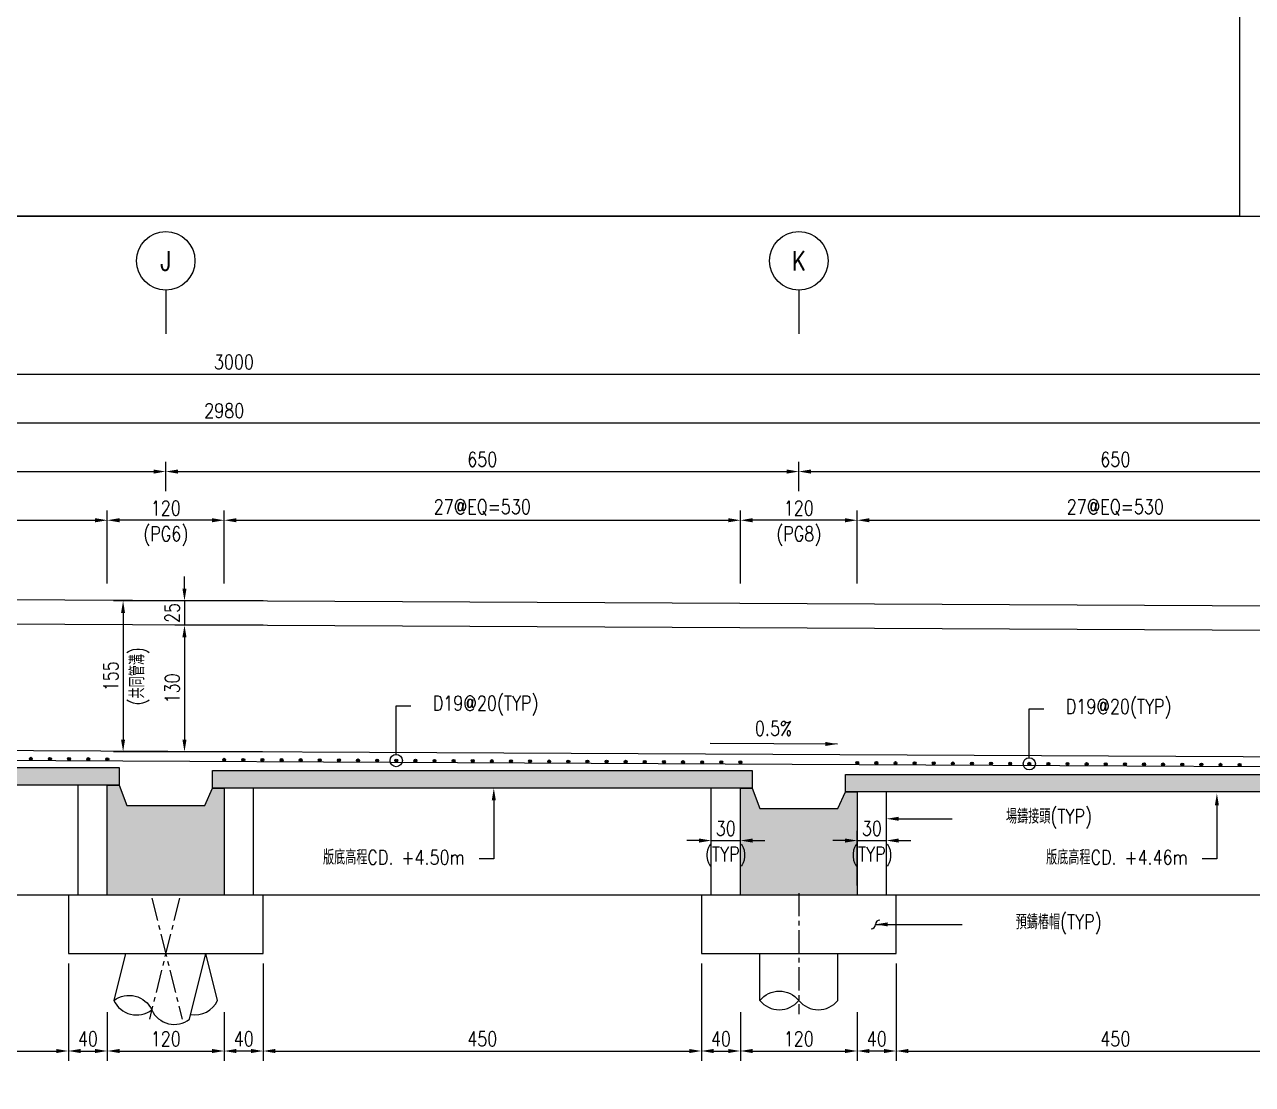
# Model space of a CAD drawing. Extents: x -791 to 13121, y -31587 to 2944.
# Drawn here: x 1700 to 2961, y -9179 to -8091 of the extents above; entities that cross this region are included whole.
import ezdxf
from ezdxf import colors
from ezdxf.entities.mleader import LeaderData, LeaderLine
from ezdxf.enums import TextEntityAlignment as Align
from ezdxf.math import Vec2, Vec3

# ---------------------------------------------------------------- set-up
doc = ezdxf.new("R2010")
doc.units = 0
doc.header["$LTSCALE"] = 0.05
doc.linetypes.add('CENTER', pattern=[50.8, 31.75, -6.35, 6.35, -6.35])
doc.layers.get('0').update_dxf_attribs({"linetype": 'CONTINUOUS'})
doc.layers.get('Defpoints').update_dxf_attribs({"linetype": 'CONTINUOUS'})
for name, color, linetype in [('HB_0', 7, 'CONTINUOUS'), ('HB_DIM', 1, 'CONTINUOUS'), ('HB_ReBar', 3, 'CONTINUOUS'), ('HB_SYMBOLS', 7, 'CONTINUOUS'), ('HB_TXT_CTEXT', 2, 'CONTINUOUS'), ('底圖', 7, 'CONTINUOUS'), ('預鑄梁', 4, 'CONTINUOUS'), ('預鑄版_HATCH', 253, 'CONTINUOUS')]:
    doc.layers.add(name, color=color, linetype=linetype)
doc.styles.get("Standard").update_dxf_attribs({"font": 'ROMANS.shx', "width": 0.8, "bigfont": 'lchinap.shx'})
doc.dimstyles.new('50cm', dxfattribs={"dimscale": 5, "dimtxt": 3, "dimasz": 2.5, "dimexe": 2, "dimexo": 2, "dimgap": 1, "dimtad": 1, "dimdsep": 46, "dimtxsty": 'Standard', "dimcen": 0, "dimclrt": 2, "dimadec": 0, "dimazin": 0, "dimtfac": 1, "dimtix": 1, "dimtmove": 2, "dimatfit": 3, "dimfxl": 0, "dimtolj": 1, "dimtzin": 0, "dimarcsym": 0})

# ---------------------------------------------------------------- blocks, each defined once
blk = doc.blocks.new('預鑄樁帽2x2')
at = {"layer": 'HB_0'}
blk.add_lwpolyline([(-100, 0), (100, 0), (100, 60), (-100, 60)], close=True, dxfattribs=at)
blk = doc.blocks.new('*D100')
at = {"layer": 'Defpoints', "color": 0}
for p in [(3395, -8499.7), (3395, -8627.2), (415, -8674.7)]:
    blk.add_point(p, dxfattribs=at)
at = {"layer": 'HB_DIM', "color": 0, "lineweight": -2}
for p, q in [((415, -8664.7), (415, -8489.7)), ((3395, -8617.2), (3395, -8489.7)), ((427.5, -8499.7), (3382.5, -8499.7))]:
    blk.add_line(p, q, dxfattribs=at)
at = {"layer": 'HB_DIM', "color": 0}
for points in [[(427.5, -8497.6), (427.5, -8501.8), (415, -8499.7)], [(3382.5, -8497.6), (3382.5, -8501.8), (3395, -8499.7)]]:
    blk.add_solid(points, dxfattribs=at)
at = {"layer": 'HB_DIM', "color": 2, "insert": (1905, -8487.2), "char_height": 15, "attachment_point": 5}
blk.add_mtext('\\A1;2980', dxfattribs=at)
blk = doc.blocks.new('*D103')
at = {"layer": 'Defpoints', "color": 0}
for p in [(1845, -8549.7), (1195, -8579.7), (1845, -8579.7)]:
    blk.add_point(p, dxfattribs=at)
at = {"layer": 'HB_DIM', "color": 0, "lineweight": -2}
for p, q in [((1195, -8569.7), (1195, -8539.7)), ((1845, -8569.7), (1845, -8539.7)), ((1207.5, -8549.7), (1832.5, -8549.7))]:
    blk.add_line(p, q, dxfattribs=at)
at = {"layer": 'HB_DIM', "color": 0}
for points in [[(1207.5, -8547.6), (1207.5, -8551.8), (1195, -8549.7)], [(1832.5, -8547.6), (1832.5, -8551.8), (1845, -8549.7)]]:
    blk.add_solid(points, dxfattribs=at)
at = {"layer": 'HB_DIM', "color": 2, "insert": (1520, -8537.2), "char_height": 15, "attachment_point": 5}
blk.add_mtext('\\A1;650', dxfattribs=at)
blk = doc.blocks.new('*D104')
at = {"layer": 'Defpoints', "color": 0}
for p in [(2495, -8549.7), (1845, -8579.7), (2495, -8579.7)]:
    blk.add_point(p, dxfattribs=at)
at = {"layer": 'HB_DIM', "color": 0, "lineweight": -2}
for p, q in [((1845, -8569.7), (1845, -8539.7)), ((2495, -8569.7), (2495, -8539.7)), ((1857.5, -8549.7), (2482.5, -8549.7))]:
    blk.add_line(p, q, dxfattribs=at)
at = {"layer": 'HB_DIM', "color": 0}
for points in [[(1857.5, -8547.6), (1857.5, -8551.8), (1845, -8549.7)], [(2482.5, -8547.6), (2482.5, -8551.8), (2495, -8549.7)]]:
    blk.add_solid(points, dxfattribs=at)
at = {"layer": 'HB_DIM', "color": 2, "insert": (2170, -8537.2), "char_height": 15, "attachment_point": 5}
blk.add_mtext('\\A1;650', dxfattribs=at)
blk = doc.blocks.new('*D105')
at = {"layer": 'Defpoints', "color": 0}
for p in [(3145, -8549.7), (2495, -8579.7), (3145, -8579.7)]:
    blk.add_point(p, dxfattribs=at)
at = {"layer": 'HB_DIM', "color": 0, "lineweight": -2}
for p, q in [((2495, -8569.7), (2495, -8539.7)), ((3145, -8569.7), (3145, -8539.7)), ((2507.5, -8549.7), (3132.5, -8549.7))]:
    blk.add_line(p, q, dxfattribs=at)
at = {"layer": 'HB_DIM', "color": 0}
for points in [[(2507.5, -8547.6), (2507.5, -8551.8), (2495, -8549.7)], [(3132.5, -8547.6), (3132.5, -8551.8), (3145, -8549.7)]]:
    blk.add_solid(points, dxfattribs=at)
at = {"layer": 'HB_DIM', "color": 2, "insert": (2820, -8537.2), "char_height": 15, "attachment_point": 5}
blk.add_mtext('\\A1;650', dxfattribs=at)
blk = doc.blocks.new('*D108')
at = {"layer": 'Defpoints', "color": 0}
for p in [(3415, -8449.7), (3415, -8627.4), (415, -8674.7)]:
    blk.add_point(p, dxfattribs=at)
at = {"layer": 'HB_DIM', "color": 0, "lineweight": -2}
for p, q in [((415, -8664.7), (415, -8439.7)), ((3415, -8617.4), (3415, -8439.7)), ((427.5, -8449.7), (3402.5, -8449.7))]:
    blk.add_line(p, q, dxfattribs=at)
at = {"layer": 'HB_DIM', "color": 0}
for points in [[(427.5, -8447.6), (427.5, -8451.8), (415, -8449.7)], [(3402.5, -8447.6), (3402.5, -8451.8), (3415, -8449.7)]]:
    blk.add_solid(points, dxfattribs=at)
at = {"layer": 'HB_DIM', "color": 2, "insert": (1915, -8437.2), "char_height": 15, "attachment_point": 5}
blk.add_mtext('\\A1;3000', dxfattribs=at)
blk = doc.blocks.new('*D112')
at = {"layer": 'Defpoints', "color": 0}
for p in [(1785, -8599.7), (1255, -8674.7), (1785, -8674.7)]:
    blk.add_point(p, dxfattribs=at)
at = {"layer": 'HB_DIM', "color": 0, "lineweight": -2}
for p, q in [((1255, -8664.7), (1255, -8589.7)), ((1785, -8664.7), (1785, -8589.7)), ((1267.5, -8599.7), (1772.5, -8599.7))]:
    blk.add_line(p, q, dxfattribs=at)
at = {"layer": 'HB_DIM', "color": 0}
for points in [[(1267.5, -8597.6), (1267.5, -8601.8), (1255, -8599.7)], [(1772.5, -8597.6), (1772.5, -8601.8), (1785, -8599.7)]]:
    blk.add_solid(points, dxfattribs=at)
at = {"layer": 'HB_DIM', "color": 2, "insert": (1520, -8586.5), "char_height": 15, "attachment_point": 5}
blk.add_mtext('\\A1;27@EQ=530', dxfattribs=at)
blk = doc.blocks.new('*D113')
at = {"layer": 'Defpoints', "color": 0}
for p in [(2435, -8599.7), (1905, -8674.7), (2435, -8674.7)]:
    blk.add_point(p, dxfattribs=at)
at = {"layer": 'HB_DIM', "color": 0, "lineweight": -2}
for p, q in [((1905, -8664.7), (1905, -8589.7)), ((2435, -8664.7), (2435, -8589.7)), ((1917.5, -8599.7), (2422.5, -8599.7))]:
    blk.add_line(p, q, dxfattribs=at)
at = {"layer": 'HB_DIM', "color": 0}
for points in [[(1917.5, -8597.6), (1917.5, -8601.8), (1905, -8599.7)], [(2422.5, -8597.6), (2422.5, -8601.8), (2435, -8599.7)]]:
    blk.add_solid(points, dxfattribs=at)
at = {"layer": 'HB_DIM', "color": 2, "insert": (2170, -8586.5), "char_height": 15, "attachment_point": 5}
blk.add_mtext('\\A1;27@EQ=530', dxfattribs=at)
blk = doc.blocks.new('*D114')
at = {"layer": 'Defpoints', "color": 0}
for p in [(3085, -8599.7), (2555, -8674.7), (3085, -8674.7)]:
    blk.add_point(p, dxfattribs=at)
at = {"layer": 'HB_DIM', "color": 0, "lineweight": -2}
for p, q in [((2555, -8664.7), (2555, -8589.7)), ((3085, -8664.7), (3085, -8589.7)), ((2567.5, -8599.7), (3072.5, -8599.7))]:
    blk.add_line(p, q, dxfattribs=at)
at = {"layer": 'HB_DIM', "color": 0}
for points in [[(2567.5, -8597.6), (2567.5, -8601.8), (2555, -8599.7)], [(3072.5, -8597.6), (3072.5, -8601.8), (3085, -8599.7)]]:
    blk.add_solid(points, dxfattribs=at)
at = {"layer": 'HB_DIM', "color": 2, "insert": (2820, -8586.5), "char_height": 15, "attachment_point": 5}
blk.add_mtext('\\A1;27@EQ=530', dxfattribs=at)
blk = doc.blocks.new('_DotBlank')
at = {"color": 0, "linetype": 'ByBlock', "lineweight": -2}
blk.add_line((-0.5, 0), (-1, 0), dxfattribs=at)
blk.add_circle((0, 0), 0.5, dxfattribs=at)
blk = doc.blocks.new('ReBarPoint')
at = {"layer": 'HB_0'}
h = blk.add_hatch(color=0, dxfattribs=at)
h.dxf.hatch_style = 1
edge = h.paths.add_edge_path()
edge.add_arc((0, 0), 1.5, 0, 360)
at = {"layer": 'HB_ReBar', "color": 0}
blk.add_circle((0, 0), 1.5, dxfattribs=at)
blk = doc.blocks.new('gr_t')
at = {"layer": 'HB_SYMBOLS', "color": 4, "linetype": 'Continuous'}
blk.add_line((0, -6), (0, -15), dxfattribs=at)
blk.add_circle((0, 0), 6, dxfattribs=at)
at = {"layer": 'HB_SYMBOLS', "color": 4, "linetype": 'Continuous', "width": 0.8}
blk.add_attdef('A', text='', height=4.5, dxfattribs=at).set_placement((0, 0), align=Align.MIDDLE)
blk = doc.blocks.new('PG67')
at = {"layer": 'HB_0'}
h = blk.add_hatch(color=253, dxfattribs=at)
h.dxf.hatch_style = 1
h.paths.add_polyline_path([(0, 0), (0, 113), (12, 113), (20, 92), (100, 92), (108, 110), (120, 110), (120, 0)])
at = {"layer": '預鑄梁'}
blk.add_lwpolyline([(0, 0), (0, 113), (12, 113), (20, 92), (100, 92), (108, 110), (120, 110), (120, 0), (0, 0)], dxfattribs=at)
blk = doc.blocks.new('PG89')
at = {"layer": 'HB_0'}
h = blk.add_hatch(color=253, dxfattribs=at)
h.dxf.hatch_style = 1
h.paths.add_polyline_path([(0, 0), (0, 110), (12, 110), (20, 89), (100, 89), (108, 106), (120, 106), (120, 0)])
at = {"layer": '預鑄梁'}
blk.add_lwpolyline([(0, 0), (0, 110), (12, 110), (20, 89), (100, 89), (108, 106), (120, 106), (120, 0), (0, 0)], dxfattribs=at)
blk = doc.blocks.new('*D117')
at = {"layer": 'Defpoints', "color": 0}
for p in [(2435, -8928.6), (2405, -8984.7), (2435, -8984.7)]:
    blk.add_point(p, dxfattribs=at)
at = {"layer": 'HB_DIM', "color": 0, "lineweight": -2}
for p, q in [((2405, -8974.7), (2405, -8918.6)), ((2435, -8974.7), (2435, -8918.6)), ((2392.5, -8928.6), (2380, -8928.6)), ((2405, -8928.6), (2435, -8928.6)), ((2447.5, -8928.6), (2460, -8928.6))]:
    blk.add_line(p, q, dxfattribs=at)
at = {"layer": 'HB_DIM', "color": 0}
for points in [[(2392.5, -8926.5), (2392.5, -8930.7), (2405, -8928.6)], [(2447.5, -8926.5), (2447.5, -8930.7), (2435, -8928.6)]]:
    blk.add_solid(points, dxfattribs=at)
at = {"layer": 'HB_DIM', "color": 2, "char_height": 15, "attachment_point": 5}
for s, insert in [('\\A1;30', (2420, -8916.1)), ('\\A1;(TYP)', (2420, -8945))]:
    blk.add_mtext(s, dxfattribs=dict(at, insert=insert))
blk = doc.blocks.new('*D118')
at = {"layer": 'Defpoints', "color": 0}
for p in [(2585, -8928.6), (2555, -8984.7), (2585, -8984.7)]:
    blk.add_point(p, dxfattribs=at)
at = {"layer": 'HB_DIM', "color": 0, "lineweight": -2}
for p, q in [((2555, -8974.7), (2555, -8918.6)), ((2585, -8974.7), (2585, -8918.6)), ((2542.5, -8928.6), (2530, -8928.6)), ((2555, -8928.6), (2585, -8928.6)), ((2597.5, -8928.6), (2610, -8928.6))]:
    blk.add_line(p, q, dxfattribs=at)
at = {"layer": 'HB_DIM', "color": 0}
for points in [[(2542.5, -8926.5), (2542.5, -8930.7), (2555, -8928.6)], [(2597.5, -8926.5), (2597.5, -8930.7), (2585, -8928.6)]]:
    blk.add_solid(points, dxfattribs=at)
at = {"layer": 'HB_DIM', "color": 2, "char_height": 15, "attachment_point": 5}
for s, insert in [('\\A1;30', (2570, -8916.1)), ('\\A1;(TYP)', (2570, -8945))]:
    blk.add_mtext(s, dxfattribs=dict(at, insert=insert))
blk = doc.blocks.new('*D120')
at = {"layer": 'Defpoints', "color": 0}
for p in [(1955, -8682.4), (1864.2, -8707.4), (1955, -8707.4)]:
    blk.add_point(p, dxfattribs=at)
at = {"layer": 'HB_DIM', "color": 0, "lineweight": -2}
for p, q in [((1864.2, -8669.9), (1864.2, -8657.4)), ((1945, -8682.4), (1854.2, -8682.4)), ((1864.2, -8682.4), (1864.2, -8707.4)), ((1945, -8707.4), (1854.2, -8707.4)), ((1864.2, -8719.9), (1864.2, -8732.4))]:
    blk.add_line(p, q, dxfattribs=at)
at = {"layer": 'HB_DIM', "color": 0}
for points in [[(1862.1, -8669.9), (1866.3, -8669.9), (1864.2, -8682.4)], [(1862.1, -8719.9), (1866.3, -8719.9), (1864.2, -8707.4)]]:
    blk.add_solid(points, dxfattribs=at)
at = {"layer": 'HB_DIM', "color": 2, "insert": (1851.7, -8694.9), "char_height": 15, "attachment_point": 5, "rotation": 90}
blk.add_mtext('\\A1;25', dxfattribs=at)
blk = doc.blocks.new('*D121')
at = {"layer": 'Defpoints', "color": 0}
for p in [(1955, -8707.4), (1864.2, -8837.4), (1954.3, -8837.4)]:
    blk.add_point(p, dxfattribs=at)
at = {"layer": 'HB_DIM', "color": 0, "lineweight": -2}
for p, q in [((1945, -8707.4), (1854.2, -8707.4)), ((1864.2, -8719.9), (1864.2, -8824.9)), ((1944.3, -8837.4), (1854.2, -8837.4))]:
    blk.add_line(p, q, dxfattribs=at)
at = {"layer": 'HB_DIM', "color": 0}
for points in [[(1862.1, -8719.9), (1866.3, -8719.9), (1864.2, -8707.4)], [(1862.1, -8824.9), (1866.3, -8824.9), (1864.2, -8837.4)]]:
    blk.add_solid(points, dxfattribs=at)
at = {"layer": 'HB_DIM', "color": 2, "insert": (1851.7, -8772.4), "char_height": 15, "attachment_point": 5, "rotation": 90}
blk.add_mtext('\\A1;130', dxfattribs=at)
blk = doc.blocks.new('*D123')
at = {"layer": 'Defpoints', "color": 0}
for p in [(1955, -8682.4), (1801.2, -8837.4), (1954.3, -8837.4)]:
    blk.add_point(p, dxfattribs=at)
at = {"layer": 'HB_DIM', "color": 0, "lineweight": -2}
for p, q in [((1945, -8682.4), (1791.2, -8682.4)), ((1801.2, -8694.9), (1801.2, -8824.9)), ((1944.3, -8837.4), (1791.2, -8837.4))]:
    blk.add_line(p, q, dxfattribs=at)
at = {"layer": 'HB_DIM', "color": 0}
for points in [[(1799.1, -8694.9), (1803.2, -8694.9), (1801.2, -8682.4)], [(1799.1, -8824.9), (1803.2, -8824.9), (1801.2, -8837.4)]]:
    blk.add_solid(points, dxfattribs=at)
at = {"layer": 'HB_DIM', "color": 2, "char_height": 15, "attachment_point": 5, "rotation": 90}
for s, insert in [('\\A1;(共同管溝)', (1818, -8759.9)), ('\\A1;155', (1788.7, -8759.9))]:
    blk.add_mtext(s, dxfattribs=dict(at, insert=insert))
blk = doc.blocks.new('80cm直樁')
at = {"layer": 'HB_0', "linetype": 'Continuous'}
for p, q in [((-40, -48.1), (-40, 0)), ((40, -48.1), (40, 0))]:
    blk.add_line(p, q, dxfattribs=at)
for points in [[(-40, -48.1, -0.48), (0, -48.1, 0.48), (40, -48.1, 0.48)], [(-40, -48.1, 0.48), (0, -48.1, 0.48)]]:
    blk.add_lwpolyline(points, format="xyb", dxfattribs=at)
at = {"layer": 'HB_DIM', "color": 1, "linetype": 'CENTER', "ltscale": 15}
blk.add_line((0, 62.2), (0, -62.2), dxfattribs=at)
blk = doc.blocks.new('80cm斜樁側面')
at = {"layer": 'HB_0', "linetype": 'Continuous'}
for points in [[(-41.2, 0), (-53.2, -48.1)], [(24.4, -67.5), (41.2, 0)]]:
    blk.add_lwpolyline(points, dxfattribs=at)
at = {"layer": 'HB_0'}
blk.add_lwpolyline([(53.2, -48.1), (41.2, 0)], dxfattribs=at)
at = {"layer": 'HB_0', "linetype": 'Continuous'}
for points in [[(-53.2, -48.1, -0.48), (-14.4, -57.8, 0.48), (24.4, -67.5, 0.48)], [(-53.2, -48.1, 0.48), (-14.4, -57.8, 0.48)], [(25.6, -62.6, 0.340232), (53.2, -48.1)]]:
    blk.add_lwpolyline(points, format="xyb", dxfattribs=at)
at = {"layer": 'HB_DIM', "color": 1, "linetype": 'CENTER', "ltscale": 15}
for p, q in [((14.2, 57), (-16.8, -67.3)), ((-14.2, 57), (16.8, -67.3))]:
    blk.add_line(p, q, dxfattribs=at)
blk = doc.blocks.new('*D818')
at = {"layer": 'Defpoints', "color": 0}
for p in [(1785, -8599.7), (1785, -8674.7), (1905, -8674.7)]:
    blk.add_point(p, dxfattribs=at)
at = {"layer": 'HB_DIM', "color": 0, "lineweight": -2}
for p, q in [((1785, -8664.7), (1785, -8589.7)), ((1905, -8664.7), (1905, -8589.7)), ((1892.5, -8599.7), (1797.5, -8599.7))]:
    blk.add_line(p, q, dxfattribs=at)
at = {"layer": 'HB_DIM', "color": 0}
for points in [[(1797.5, -8597.6), (1797.5, -8601.8), (1785, -8599.7)], [(1892.5, -8597.6), (1892.5, -8601.8), (1905, -8599.7)]]:
    blk.add_solid(points, dxfattribs=at)
at = {"layer": 'HB_DIM', "color": 2, "char_height": 15, "attachment_point": 5}
for s, insert in [('\\A1;120', (1845, -8587.2)), ('\\A1;(PG6)', (1845, -8616.1))]:
    blk.add_mtext(s, dxfattribs=dict(at, insert=insert))
blk = doc.blocks.new('*D819')
at = {"layer": 'Defpoints', "color": 0}
for p in [(2435, -8599.7), (2435, -8674.7), (2555, -8674.7)]:
    blk.add_point(p, dxfattribs=at)
at = {"layer": 'HB_DIM', "color": 0, "lineweight": -2}
for p, q in [((2435, -8664.7), (2435, -8589.7)), ((2555, -8664.7), (2555, -8589.7)), ((2542.5, -8599.7), (2447.5, -8599.7))]:
    blk.add_line(p, q, dxfattribs=at)
at = {"layer": 'HB_DIM', "color": 0}
for points in [[(2447.5, -8597.6), (2447.5, -8601.8), (2435, -8599.7)], [(2542.5, -8597.6), (2542.5, -8601.8), (2555, -8599.7)]]:
    blk.add_solid(points, dxfattribs=at)
at = {"layer": 'HB_DIM', "color": 2, "char_height": 15, "attachment_point": 5}
for s, insert in [('\\A1;120', (2495, -8587.2)), ('\\A1;(PG8)', (2495, -8616.1))]:
    blk.add_mtext(s, dxfattribs=dict(at, insert=insert))
blk = doc.blocks.new('*D886')
at = {"layer": 'Defpoints', "color": 0}
for p in [(1295, -9044.7), (1745, -9044.7), (1745, -9144.7)]:
    blk.add_point(p, dxfattribs=at)
at = {"layer": 'HB_DIM', "color": 0, "lineweight": -2}
for p, q in [((1295, -9054.7), (1295, -9154.7)), ((1745, -9054.7), (1745, -9154.7)), ((1307.5, -9144.7), (1732.5, -9144.7))]:
    blk.add_line(p, q, dxfattribs=at)
at = {"layer": 'HB_DIM', "color": 0}
for points in [[(1307.5, -9142.6), (1307.5, -9146.8), (1295, -9144.7)], [(1732.5, -9142.6), (1732.5, -9146.8), (1745, -9144.7)]]:
    blk.add_solid(points, dxfattribs=at)
at = {"layer": 'HB_DIM', "color": 2, "insert": (1520, -9132.2), "char_height": 15, "attachment_point": 5}
blk.add_mtext('\\A1;450', dxfattribs=at)
blk = doc.blocks.new('*D887')
at = {"layer": 'Defpoints', "color": 0}
for p in [(2435, -9094.7), (2555, -9094.7), (2555, -9144.7)]:
    blk.add_point(p, dxfattribs=at)
at = {"layer": 'HB_DIM', "color": 0, "lineweight": -2}
for p, q in [((2435, -9104.7), (2435, -9154.7)), ((2555, -9104.7), (2555, -9154.7)), ((2447.5, -9144.7), (2542.5, -9144.7))]:
    blk.add_line(p, q, dxfattribs=at)
at = {"layer": 'HB_DIM', "color": 0}
for points in [[(2447.5, -9142.6), (2447.5, -9146.8), (2435, -9144.7)], [(2542.5, -9142.6), (2542.5, -9146.8), (2555, -9144.7)]]:
    blk.add_solid(points, dxfattribs=at)
at = {"layer": 'HB_DIM', "color": 2, "insert": (2495, -9132.2), "char_height": 15, "attachment_point": 5}
blk.add_mtext('\\A1;120', dxfattribs=at)
blk = doc.blocks.new('*D889')
at = {"layer": 'Defpoints', "color": 0}
for p in [(1945, -9044.7), (2395, -9044.7), (2395, -9144.7)]:
    blk.add_point(p, dxfattribs=at)
at = {"layer": 'HB_DIM', "color": 0, "lineweight": -2}
for p, q in [((1945, -9054.7), (1945, -9154.7)), ((2395, -9054.7), (2395, -9154.7)), ((1957.5, -9144.7), (2382.5, -9144.7))]:
    blk.add_line(p, q, dxfattribs=at)
at = {"layer": 'HB_DIM', "color": 0}
for points in [[(1957.5, -9142.6), (1957.5, -9146.8), (1945, -9144.7)], [(2382.5, -9142.6), (2382.5, -9146.8), (2395, -9144.7)]]:
    blk.add_solid(points, dxfattribs=at)
at = {"layer": 'HB_DIM', "color": 2, "insert": (2170, -9132.2), "char_height": 15, "attachment_point": 5}
blk.add_mtext('\\A1;450', dxfattribs=at)
blk = doc.blocks.new('*D890')
at = {"layer": 'Defpoints', "color": 0}
for p in [(2595, -9044.7), (2555, -9094.7), (2555, -9144.7)]:
    blk.add_point(p, dxfattribs=at)
at = {"layer": 'HB_DIM', "color": 0, "lineweight": -2}
for p, q in [((2595, -9054.7), (2595, -9154.7)), ((2555, -9104.7), (2555, -9154.7)), ((2582.5, -9144.7), (2567.5, -9144.7))]:
    blk.add_line(p, q, dxfattribs=at)
at = {"layer": 'HB_DIM', "color": 0}
for points in [[(2567.5, -9142.6), (2567.5, -9146.8), (2555, -9144.7)], [(2582.5, -9142.6), (2582.5, -9146.8), (2595, -9144.7)]]:
    blk.add_solid(points, dxfattribs=at)
at = {"layer": 'HB_DIM', "color": 2, "insert": (2575, -9132.2), "char_height": 15, "attachment_point": 5}
blk.add_mtext('\\A1;40', dxfattribs=at)
blk = doc.blocks.new('*D893')
at = {"layer": 'Defpoints', "color": 0}
for p in [(2595, -9044.7), (3045, -9044.7), (3045, -9144.7)]:
    blk.add_point(p, dxfattribs=at)
at = {"layer": 'HB_DIM', "color": 0, "lineweight": -2}
for p, q in [((2595, -9054.7), (2595, -9154.7)), ((3045, -9054.7), (3045, -9154.7)), ((2607.5, -9144.7), (3032.5, -9144.7))]:
    blk.add_line(p, q, dxfattribs=at)
at = {"layer": 'HB_DIM', "color": 0}
for points in [[(2607.5, -9142.6), (2607.5, -9146.8), (2595, -9144.7)], [(3032.5, -9142.6), (3032.5, -9146.8), (3045, -9144.7)]]:
    blk.add_solid(points, dxfattribs=at)
at = {"layer": 'HB_DIM', "color": 2, "insert": (2820, -9132.2), "char_height": 15, "attachment_point": 5}
blk.add_mtext('\\A1;450', dxfattribs=at)
blk = doc.blocks.new('*D898')
at = {"layer": 'Defpoints', "color": 0}
for p in [(2395, -9044.7), (2435, -9094.7), (2435, -9144.7)]:
    blk.add_point(p, dxfattribs=at)
at = {"layer": 'HB_DIM', "color": 0, "lineweight": -2}
for p, q in [((2395, -9054.7), (2395, -9154.7)), ((2435, -9104.7), (2435, -9154.7)), ((2407.5, -9144.7), (2422.5, -9144.7))]:
    blk.add_line(p, q, dxfattribs=at)
at = {"layer": 'HB_DIM', "color": 0}
for points in [[(2407.5, -9142.6), (2407.5, -9146.8), (2395, -9144.7)], [(2422.5, -9142.6), (2422.5, -9146.8), (2435, -9144.7)]]:
    blk.add_solid(points, dxfattribs=at)
at = {"layer": 'HB_DIM', "color": 2, "insert": (2415, -9132.2), "char_height": 15, "attachment_point": 5}
blk.add_mtext('\\A1;40', dxfattribs=at)
blk = doc.blocks.new('*D899')
at = {"layer": 'Defpoints', "color": 0}
for p in [(1785, -9094.7), (1905, -9094.7), (1905, -9144.7)]:
    blk.add_point(p, dxfattribs=at)
at = {"layer": 'HB_DIM', "color": 0, "lineweight": -2}
for p, q in [((1785, -9104.7), (1785, -9154.7)), ((1905, -9104.7), (1905, -9154.7)), ((1797.5, -9144.7), (1892.5, -9144.7))]:
    blk.add_line(p, q, dxfattribs=at)
at = {"layer": 'HB_DIM', "color": 0}
for points in [[(1797.5, -9142.6), (1797.5, -9146.8), (1785, -9144.7)], [(1892.5, -9142.6), (1892.5, -9146.8), (1905, -9144.7)]]:
    blk.add_solid(points, dxfattribs=at)
at = {"layer": 'HB_DIM', "color": 2, "insert": (1845, -9132.2), "char_height": 15, "attachment_point": 5}
blk.add_mtext('\\A1;120', dxfattribs=at)
blk = doc.blocks.new('*D900')
at = {"layer": 'Defpoints', "color": 0}
for p in [(1945, -9044.7), (1905, -9094.7), (1905, -9144.7)]:
    blk.add_point(p, dxfattribs=at)
at = {"layer": 'HB_DIM', "color": 0, "lineweight": -2}
for p, q in [((1945, -9054.7), (1945, -9154.7)), ((1905, -9104.7), (1905, -9154.7)), ((1932.5, -9144.7), (1917.5, -9144.7))]:
    blk.add_line(p, q, dxfattribs=at)
at = {"layer": 'HB_DIM', "color": 0}
for points in [[(1917.5, -9142.6), (1917.5, -9146.8), (1905, -9144.7)], [(1932.5, -9142.6), (1932.5, -9146.8), (1945, -9144.7)]]:
    blk.add_solid(points, dxfattribs=at)
at = {"layer": 'HB_DIM', "color": 2, "insert": (1925, -9132.2), "char_height": 15, "attachment_point": 5}
blk.add_mtext('\\A1;40', dxfattribs=at)
blk = doc.blocks.new('*D901')
at = {"layer": 'Defpoints', "color": 0}
for p in [(1745, -9044.7), (1785, -9094.7), (1785, -9144.7)]:
    blk.add_point(p, dxfattribs=at)
at = {"layer": 'HB_DIM', "color": 0, "lineweight": -2}
for p, q in [((1745, -9054.7), (1745, -9154.7)), ((1785, -9104.7), (1785, -9154.7)), ((1757.5, -9144.7), (1772.5, -9144.7))]:
    blk.add_line(p, q, dxfattribs=at)
at = {"layer": 'HB_DIM', "color": 0}
for points in [[(1757.5, -9142.6), (1757.5, -9146.8), (1745, -9144.7)], [(1772.5, -9142.6), (1772.5, -9146.8), (1785, -9144.7)]]:
    blk.add_solid(points, dxfattribs=at)
at = {"layer": 'HB_DIM', "color": 2, "insert": (1765, -9132.2), "char_height": 15, "attachment_point": 5}
blk.add_mtext('\\A1;40', dxfattribs=at)

msp = doc.modelspace()

# ---------------------------------------------------------------- hatches: boundary and pattern name
at = {"layer": '預鑄版_HATCH', "linetype": 'Continuous'}
h = msp.add_hatch(color=256, dxfattribs=at)
h.dxf.hatch_style = 2
h.paths.add_polyline_path([(1243, -8853.669), (1797, -8853.669), (1797, -8871.669), (1243, -8871.669)])
h = msp.add_hatch(color=256, dxfattribs=at)
h.dxf.hatch_style = 2
h.paths.add_polyline_path([(1893, -8856.669), (2447, -8856.669), (2447, -8874.669), (1893, -8874.669)])
h = msp.add_hatch(color=256, dxfattribs=at)
h.dxf.hatch_style = 2
h.paths.add_polyline_path([(2543, -8860.669), (3097, -8860.669), (3097, -8878.669), (2543, -8878.669)])

# ---------------------------------------------------------------- linework, layer by layer
at = {"layer": 'Defpoints', "color": 217}
for points in [[(3945, -7842.5), (2947.5, -7842.5), (2947.5, -8287.5), (0, -8287.5), (0, -5525), (3945, -5525)], [(3945, -10605), (2947.5, -10605), (2947.5, -11050), (0, -11050), (0, -8287.5), (3945, -8287.5)]]:
    msp.add_lwpolyline(points, close=True, dxfattribs=at)
at = {"layer": 'HB_0'}
for p, q in [((605, -8675.618), (3305, -8689.118)), ((604.875, -8700.618), (3304.975, -8714.118))]:
    msp.add_line(p, q, dxfattribs=at)
at = {"layer": 'HB_0', "color": 252}
for p, q in [((1755, -8984.668), (1755, -8871.669)), ((1935, -8984.668), (1935, -8874.669)), ((2405, -8984.668), (2405, -8874.669)), ((2585, -8984.668), (2585, -8878.669))]:
    msp.add_line(p, q, dxfattribs=at)
at = {"layer": 'HB_0', "color": 4}
for points in [[(605, -8830.618), (3365, -8844.418), (3365, -8719.118), (3305, -8719.118), (3305, -8689.118)], [(3305, -8689.118), (3395, -8689.568), (3395, -8879.668), (3205, -8879.668), (3205, -8984.668), (3085, -8984.668), (3085, -8878.669), (2555, -8878.669), (2555, -8984.668), (2435, -8984.668), (2435, -8874.669), (1905, -8874.669), (1905, -8984.668), (1785, -8984.668), (1785, -8871.669), (1255, -8871.669)]]:
    msp.add_lwpolyline(points, dxfattribs=at)
at = {"layer": 'HB_0', "color": 7, "linetype": 'Continuous'}
for points in [[(1243, -8853.669), (1797, -8853.669), (1797, -8871.669), (1243, -8871.669)], [(1893, -8856.669), (2447, -8856.669), (2447, -8874.669), (1893, -8874.669)], [(2543, -8860.669), (3097, -8860.669), (3097, -8878.669), (2543, -8878.669)]]:
    msp.add_lwpolyline(points, close=True, dxfattribs=at)
at = {"layer": 'HB_0'}
msp.add_lwpolyline([(3395, -8879.668), (3395, -8984.668), (645, -8984.668)], dxfattribs=at)
at = {"layer": 'HB_ReBar'}
msp.add_lwpolyline([(495, -8810.068), (495, -8840.068), (3381.5, -8854.531), (3381.5, -8824.518)], dxfattribs=at)

# ---------------------------------------------------------------- block references
at = {"layer": 'HB_0'}
for name, p in [('PG67', (1785, -8984.668)), ('PG89', (2435, -8984.668)), ('預鑄樁帽2x2', (1845, -9044.668)), ('80cm斜樁側面', (1845, -9044.668)), ('預鑄樁帽2x2', (2495, -9044.668)), ('80cm直樁', (2495, -9044.668))]:
    msp.add_blockref(name, p, dxfattribs=at)
at = {"layer": 'HB_ReBar'}
for p in [(1706.482, -8844.625), (1726.111, -8844.724), (1745.741, -8844.822), (1765.37, -8844.92), (1785, -8845.018), (1905, -8845.618), (1924.63, -8845.716), (1944.259, -8845.814), (1963.889, -8845.912), (1983.519, -8846.011), (2003.148, -8846.109), (2022.778, -8846.207), (2042.407, -8846.305), (2062.037, -8846.403), (2081.667, -8846.501), (2101.296, -8846.599), (2120.926, -8846.698), (2140.556, -8846.796), (2160.185, -8846.894), (2179.815, -8846.992), (2199.444, -8847.09), (2219.074, -8847.188), (2238.704, -8847.287), (2258.333, -8847.385), (2277.963, -8847.483), (2297.593, -8847.581), (2317.222, -8847.679), (2336.852, -8847.777), (2356.482, -8847.875), (2376.111, -8847.974), (2395.741, -8848.072), (2415.37, -8848.17), (2435, -8848.268), (2555, -8848.868), (2574.63, -8848.966), (2594.259, -8849.064), (2613.889, -8849.162), (2633.519, -8849.261), (2653.148, -8849.359), (2672.778, -8849.457), (2692.407, -8849.555), (2712.037, -8849.653), (2731.667, -8849.751), (2751.296, -8849.849), (2770.926, -8849.948), (2790.556, -8850.046), (2810.185, -8850.144), (2829.815, -8850.242), (2849.444, -8850.34), (2869.074, -8850.438), (2888.704, -8850.537), (2908.333, -8850.635), (2927.963, -8850.733), (2947.593, -8850.831)]:
    msp.add_blockref('ReBarPoint', p, dxfattribs=at)
at = {"layer": '底圖'}
ref = msp.add_blockref('gr_t', (1845, -8333.352), dxfattribs=dict(at, xscale=5, yscale=5, zscale=5))
ref.add_attrib('A', 'J', dxfattribs={"layer": 'HB_SYMBOLS', "color": 4, "linetype": 'Continuous', "height": 20, "width": 0.8}).set_placement((1845, -8333.352), align=Align.MIDDLE)
ref = msp.add_blockref('gr_t', (2495, -8333.352), dxfattribs=dict(at, xscale=5, yscale=5, zscale=5))
ref.add_attrib('A', 'K', dxfattribs={"layer": 'HB_SYMBOLS', "color": 4, "linetype": 'Continuous', "height": 20, "width": 0.8}).set_placement((2495, -8333.352), align=Align.MIDDLE)

# ---------------------------------------------------------------- texts
at = {"layer": 'HB_TXT_CTEXT', "linetype": 'Continuous', "width": 0.8}
msp.add_text('0.5%%%', height=15, dxfattribs=at).set_placement((2449.995, -8813.404), align=Align.MIDDLE_LEFT)

# ---------------------------------------------------------------- dimensions: what is measured, and where the dimension line sits
at = {"layer": 'HB_DIM'}
for base, p1, p2, picture, middle in [((3415, -8449.668), (415, -8674.668), (3415, -8627.37), '*D108', (1915, -8437.168)), ((3395, -8499.668), (415, -8674.668), (3395, -8627.168), '*D100', (1905, -8487.168)), ((1845, -8549.668), (1195, -8579.668), (1845, -8579.668), '*D103', (1520, -8537.168)), ((2495, -8549.668), (1845, -8579.668), (2495, -8579.668), '*D104', (2170, -8537.168)), ((3145, -8549.668), (2495, -8579.668), (3145, -8579.668), '*D105', (2820, -8537.168)), ((1745, -9144.668), (1295, -9044.668), (1745, -9044.668), '*D886', (1520, -9132.168)), ((1905, -9144.668), (1945, -9044.668), (1905, -9094.668), '*D900', (1925, -9132.168)), ((2395, -9144.668), (1945, -9044.668), (2395, -9044.668), '*D889', (2170, -9132.168)), ((2555, -9144.668), (2595, -9044.668), (2555, -9094.668), '*D890', (2575, -9132.168)), ((3045, -9144.668), (2595, -9044.668), (3045, -9044.668), '*D893', (2820, -9132.168)), ((1905, -9144.668), (1785, -9094.668), (1905, -9094.668), '*D899', (1845, -9132.168)), ((2555, -9144.668), (2435, -9094.668), (2555, -9094.668), '*D887', (2495, -9132.168))]:
    dim = msp.add_linear_dim(base=base, p1=p1, p2=p2, dimstyle='50cm', dxfattribs=at)
    dim.commit()
    dim.dimension.update_dxf_attribs({"geometry": picture, "text_midpoint": middle})
for base, p1, p2, text, picture, middle in [((1785, -8599.668), (1255, -8674.668), (1785, -8674.668), '27@EQ=<>', '*D112', (1520, -8586.454)), ((2435, -8599.668), (1905, -8674.668), (2435, -8674.668), '27@EQ=<>', '*D113', (2170, -8586.454)), ((3085, -8599.668), (2555, -8674.668), (3085, -8674.668), '27@EQ=<>', '*D114', (2820, -8586.454)), ((2435, -8928.59), (2405, -8984.668), (2435, -8984.668), '<>\\X(TYP)', '*D117', (2420, -8928.59)), ((2585, -8928.59), (2555, -8984.668), (2585, -8984.668), '<>\\X(TYP)', '*D118', (2570, -8928.59))]:
    dim = msp.add_linear_dim(base=base, p1=p1, p2=p2, text=text, dimstyle='50cm', dxfattribs=at)
    dim.commit()
    dim.dimension.update_dxf_attribs({"geometry": picture, "text_midpoint": middle})
for base, p1, p2, text, picture, middle in [((1785, -8599.668), (1905, -8674.668), (1785, -8674.668), '<>\\X(PG6)', '*D818', (1845, -8599.668)), ((2435, -8599.668), (2555, -8674.668), (2435, -8674.668), '<>\\X(PG8)', '*D819', (2495, -8599.668))]:
    dim = msp.add_linear_dim(base=base, p1=p1, p2=p2, angle=180, text=text, dimstyle='50cm', dxfattribs=at)
    dim.commit()
    dim.dimension.update_dxf_attribs({"geometry": picture, "text_midpoint": middle})
for base, p1, p2, angle, picture, middle in [((1864.167, -8707.368), (1955, -8682.368), (1954.95, -8707.368), 90, '*D120', (1851.667, -8694.868)), ((1785, -9144.668), (1745, -9044.668), (1785, -9094.668), 180, '*D901', (1765, -9132.168)), ((2435, -9144.668), (2395, -9044.668), (2435, -9094.668), 180, '*D898', (2415, -9132.168))]:
    dim = msp.add_linear_dim(base=base, p1=p1, p2=p2, angle=angle, dimstyle='50cm', dxfattribs=at)
    dim.commit()
    dim.dimension.update_dxf_attribs({"geometry": picture, "text_midpoint": middle})
dim = msp.add_linear_dim(base=(1801.162, -8837.376), p1=(1955, -8682.368), p2=(1954.275, -8837.376), angle=90, text='<>\\X(共同管溝)', dimstyle='50cm', override={"dimdec": 0}, dxfattribs=at)
dim.commit()
dim.dimension.update_dxf_attribs({"geometry": '*D123', "text_midpoint": (1801.162, -8759.872)})
dim = msp.add_linear_dim(base=(1864.167, -8837.376), p1=(1954.95, -8707.368), p2=(1954.275, -8837.376), angle=90, dimstyle='50cm', override={"dimdec": 0}, dxfattribs=at)
dim.commit()
dim.dimension.update_dxf_attribs({"geometry": '*D121', "text_midpoint": (1851.667, -8772.372)})

# ---------------------------------------------------------------- leaders
msp.add_leader([(2534.746, -8829.485), (2403.991, -8828.831)], dimstyle='50cm', dxfattribs=at)
msp.add_leader([(2573.791, -9014.668), (2662.583, -9014.668)], dimstyle='50cm', override={"dimgap": 1, "dimtad": 0, "dimldrblk": 'Integral'}, dxfattribs=at)
ml = msp.add_multileader_mtext('Standard', dxfattribs=at)
ml.set_content('D19@20(TYP)', color=2)
ml.set_leader_properties(color=1)
ml.set_arrow_properties(name='DOTBLANK')
ml.build(insert=Vec2(0, 0))
ml.multileader.update_dxf_attribs({"dogleg_length": 3, "arrow_head_size": 12.5, "scale": 5})
ctx = ml.context
ctx.base_point, ctx.scale, ctx.char_height, ctx.arrow_head_size, ctx.landing_gap_size, ctx.plane_origin = Vec3(2096.667, -8790.108), 5, 15, 12.5, 15, Vec3(2081.667, -8841.501)
ctx.text_align_type = 2
notes = []
notes.append((ctx, [(0, (1, 1, 0), (2081.667, -8790.108), (1, 0), 15, [(0, [(2081.667, -8846.501)], 0, [])])]))
ctx.mtext.insert, ctx.mtext.alignment, ctx.mtext.flow_direction = Vec3(2227.667, -8780.108), 3, 5
ml = msp.add_multileader_mtext('Standard', dxfattribs=at)
ml.set_content('D19@20(TYP)', color=2)
ml.set_leader_properties(color=1)
ml.set_arrow_properties(name='DOTBLANK')
ml.build(insert=Vec2(0, 0))
ml.multileader.update_dxf_attribs({"dogleg_length": 3, "arrow_head_size": 12.5, "scale": 5})
ctx = ml.context
ctx.base_point, ctx.scale, ctx.char_height, ctx.arrow_head_size, ctx.landing_gap_size, ctx.plane_origin = Vec3(2746.667, -8793.358), 5, 15, 12.5, 15, Vec3(2731.667, -8844.751)
ctx.text_align_type = 2
notes.append((ctx, [(0, (1, 1, 0), (2731.667, -8793.358), (1, 0), 15, [(0, [(2731.667, -8849.751)], 0, [])])]))
ctx.mtext.insert, ctx.mtext.alignment, ctx.mtext.flow_direction = Vec3(2877.667, -8783.358), 3, 5
ml = msp.add_multileader_mtext('Standard', dxfattribs=at)
ml.set_content('版底高程CD. +4.50m', color=2)
ml.set_leader_properties(color=1)
ml.build(insert=Vec2(0, 0))
ml.multileader.update_dxf_attribs({"dogleg_length": 3, "arrow_head_size": 12.5, "scale": 5})
ctx = ml.context
ctx.base_point, ctx.scale, ctx.char_height, ctx.arrow_head_size, ctx.landing_gap_size, ctx.plane_origin = Vec3(1942.897, -8947.237), 5, 15, 12.5, 15, Vec3(1901.826, -8867.668)
ctx.text_align_type = 2
notes.append((ctx, [(0, (1, 1, 0), (2181.826, -8947.237), (-1, 0), 15, [(0, [(2181.826, -8874.669)], 0, [])])]))
ctx.mtext.insert, ctx.mtext.alignment, ctx.mtext.flow_direction = Vec3(2151.826, -8938.33), 3, 5
ml = msp.add_multileader_mtext('Standard', dxfattribs=at)
ml.set_content('版底高程CD. +4.46m', color=2)
ml.set_leader_properties(color=1)
ml.build(insert=Vec2(0, 0))
ml.multileader.update_dxf_attribs({"dogleg_length": 3, "arrow_head_size": 12.5, "scale": 5})
ctx = ml.context
ctx.base_point, ctx.scale, ctx.char_height, ctx.arrow_head_size, ctx.landing_gap_size, ctx.plane_origin = Vec3(2685.358, -8947.237), 5, 15, 12.5, 15, Vec3(2924.287, -8867.668)
ctx.text_align_type = 2
notes.append((ctx, [(0, (1, 1, 0), (2924.287, -8947.237), (-1, 0), 15, [(0, [(2924.278, -8880.062)], 0, [])])]))
ctx.mtext.insert, ctx.mtext.alignment, ctx.mtext.flow_direction = Vec3(2894.287, -8938.33), 3, 5
ml = msp.add_multileader_mtext('Standard', dxfattribs=at)
ml.set_content('場鑄接頭(TYP)', color=2)
ml.set_leader_properties(color=1)
ml.build(insert=Vec2(0, 0))
ml.multileader.update_dxf_attribs({"dogleg_length": 3, "arrow_head_size": 12.5, "scale": 5})
ctx = ml.context
ctx.base_point, ctx.scale, ctx.char_height, ctx.arrow_head_size, ctx.landing_gap_size, ctx.plane_origin = Vec3(2652.583, -8906.238), 5, 15, 12.5, 15, Vec3(2585, -8906.238)
ctx.text_align_type = 2
notes.append((ctx, [(0, (1, 1, 0), (2637.583, -8906.238), (1, 0), 15, [(0, [(2585, -8906.238)], 0, [])])]))
ctx.mtext.insert, ctx.mtext.alignment, ctx.mtext.flow_direction = Vec3(2795.975, -8896.238), 3, 5
ml = msp.add_multileader_mtext('Standard', dxfattribs=at)
ml.set_content('預鑄樁帽(TYP)', color=2)
ml.set_leader_properties(color=1)
ml.build(insert=Vec2(0, 0))
ml.multileader.update_dxf_attribs({"dogleg_length": 3, "arrow_head_size": 12.5, "scale": 5})
ctx = ml.context
ctx.base_point, ctx.scale, ctx.char_height, ctx.arrow_head_size, ctx.landing_gap_size, ctx.plane_origin = Vec3(2662.583, -9014.668), 5, 15, 12.5, 15, Vec3(2595, -9014.668)
ctx.text_align_type = 2
notes.append((ctx, [(0, (1, 1, 0), (2647.583, -9014.668), (1, 0), 15, [(0, [(2573.791, -9014.668)], 0, [])])]))
ctx.mtext.insert, ctx.mtext.alignment, ctx.mtext.flow_direction = Vec3(2805.975, -9004.668), 3, 5
for ctx, leaders in notes:
    for number, flags, end, landing, length, lines in leaders:
        leader = LeaderData()
        leader.index, (leader.has_last_leader_line, leader.has_dogleg_vector, leader.attachment_direction) = number, flags
        leader.last_leader_point, leader.dogleg_vector, leader.dogleg_length = Vec3(end), Vec3(landing), length
        for number, points, colour, breaks in lines:
            line = LeaderLine()
            line.index, line.vertices, line.color, line.breaks = number, Vec3.list(points), colors.encode_raw_color(colour), breaks
            leader.lines.append(line)
        ctx.leaders.append(leader)

doc.saveas('drawing.dxf')
